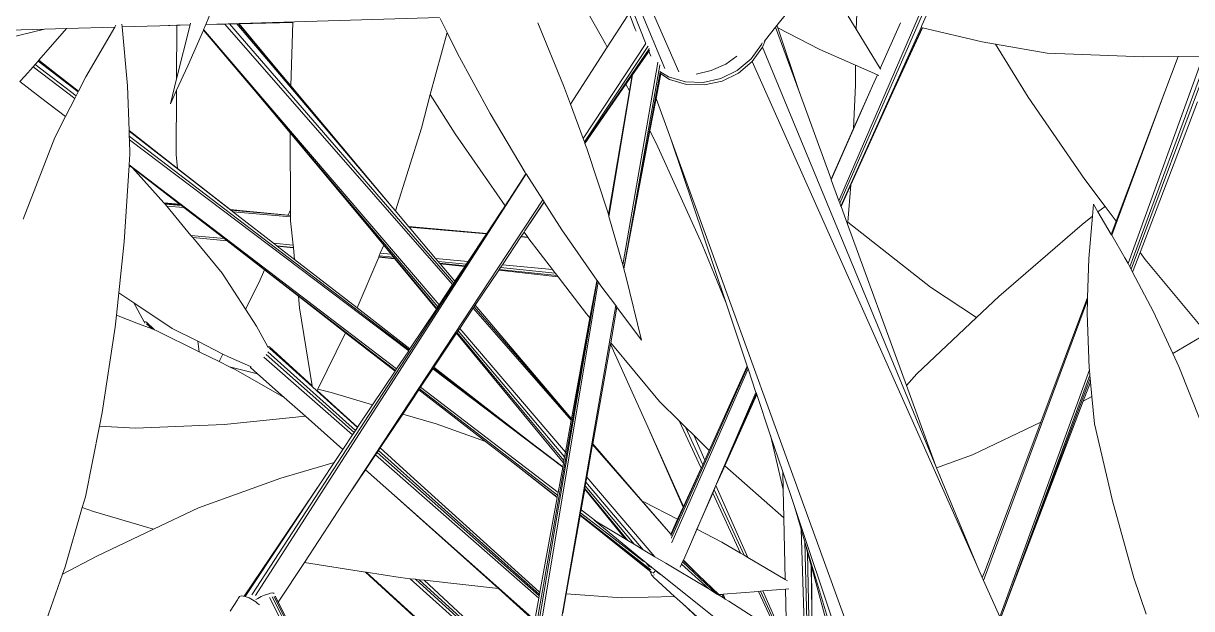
# Model space of a CAD drawing. Header units: millimetres. Extents: x 8 to 218431, y 13 to 56484.
# Drawn here: x 41351.5 to 41507.2, y 12248.1 to 12326.1 of the extents above; entities that cross this region are included whole.
import ezdxf

# ---------------------------------------------------------------- set-up
doc = ezdxf.new("R2010")
doc.units = ezdxf.units.MM
doc.header["$MEASUREMENT"] = 0
doc.layers.add('Edges', color=7, linetype='Continuous', lineweight=18)

# ---------------------------------------------------------------- blocks, each defined once
blk = doc.blocks.new('BAMBOOPLAN')
at = {"layer": 'Edges'}
for p, q in [((-2.8128, 7.1247), (-2.039, 6.2888)), ((-2.5745, 6.8568), (-2.0663, 6.2858)), ((-2.1172, 6.32), (-2.5322, 6.8072)), ((-1.1046, 6.6429), (-1.1498, 6.6266)), ((-1.1113, 6.2227), (-1.1046, 6.6429)), ((-1.106, 6.2177), (-1.0973, 6.6455)), ((-1.1022, 6.2141), (-1.0913, 6.6477)), ((-1.6708, 6.1559), (-1.6362, 6.6107)), ((-1.6678, 6.1522), (-1.6308, 6.6109)), ((-1.6223, 6.6129), (-1.6303, 6.523)), ((-1.1498, 6.6266), (-1.2116, 6.6043)), ((-1.1498, 6.6266), (-1.1515, 6.5545)), ((-1.2116, 6.6043), (-1.3873, 6.5511)), ((-1.8913, 6.4332), (-1.8491, 6.5528)), ((-1.3873, 6.5511), (-1.4862, 6.5349)), ((-1.1515, 6.5545), (-1.1586, 6.2914)), ((-1.1515, 6.5545), (-1.1582, 6.2635)), ((-1.0865, 6.5566), (-1.0964, 6.2496)), ((-1.7651, 6.5384), (-1.7464, 6.4755)), ((-1.6303, 6.523), (-1.6306, 6.519)), ((-1.5116, 6.5308), (-1.628, 6.5193)), ((-1.4862, 6.5349), (-1.5116, 6.5308)), ((-1.4862, 6.5349), (-1.3944, 6.4603)), ((-1.6706, 6.5147), (-1.6785, 6.4198)), ((-1.6306, 6.519), (-1.6637, 6.1471)), ((-1.628, 6.5193), (-1.6411, 6.3849)), ((-1.6286, 6.5192), (-1.6411, 6.3849)), ((-1.6286, 6.5192), (-1.6306, 6.519)), ((-1.628, 6.5193), (-1.6286, 6.5192)), ((-1.7687, 6.4938), (-1.7464, 6.4755)), ((-1.7464, 6.4755), (-1.6785, 6.4198)), ((-2.144, 6.3383), (-2.2427, 6.4575)), ((-1.3944, 6.4603), (-1.2411, 6.3468)), ((-1.8928, 6.429), (-1.8913, 6.4332)), ((-1.8913, 6.4332), (-1.8882, 6.4292)), ((-1.9031, 6.3998), (-1.8928, 6.429)), ((-1.8928, 6.429), (-1.8104, 6.3277)), ((-1.8882, 6.4292), (-1.7989, 6.4166)), ((-1.8882, 6.4292), (-1.8104, 6.3277)), ((-1.7989, 6.4166), (-1.7249, 6.4105)), ((-1.7249, 6.4105), (-1.7127, 6.3744)), ((-1.7249, 6.4105), (-1.6795, 6.4067)), ((-1.6785, 6.4198), (-1.6773, 6.4189)), ((-1.9169, 6.3568), (-1.9072, 6.3893)), ((-1.9072, 6.3893), (-1.907, 6.3924)), ((-1.9044, 6.3961), (-1.904, 6.3971)), ((-1.904, 6.3971), (-1.9031, 6.3998)), ((-1.9036, 6.3853), (-1.9031, 6.3998)), ((-1.6795, 6.4067), (-1.6814, 6.3835)), ((-1.6795, 6.4067), (-1.6767, 6.4065)), ((-1.9133, 6.3529), (-1.9036, 6.3853)), ((-1.3315, 5.7383), (-1.9036, 6.3853)), ((-1.7127, 6.3744), (-1.6891, 6.295)), ((-1.6814, 6.3835), (-1.6975, 6.1887)), ((-1.6814, 6.3835), (-1.6891, 6.295)), ((-1.6411, 6.3849), (-1.6592, 6.1921)), ((-2.1666, 6.3576), (-2.1834, 6.2883)), ((-1.9591, 6.3319), (-1.9443, 6.3528)), ((-1.9346, 6.3272), (-1.9169, 6.3568)), ((-1.931, 6.3233), (-1.9133, 6.3529)), ((-1.1961, 5.5853), (-1.9133, 6.3529)), ((-1.2411, 6.3468), (-1.1882, 6.3112)), ((-2.2342, 6.3333), (-2.1886, 6.2932)), ((-2.1412, 6.335), (-2.144, 6.3383)), ((-2.1166, 6.3193), (-2.1172, 6.32)), ((-1.9817, 6.3108), (-1.9591, 6.3319)), ((-1.959, 6.3026), (-1.9346, 6.3272)), ((-1.9554, 6.2987), (-1.931, 6.3233)), ((-1.8104, 6.3277), (-1.6982, 6.1897)), ((-2.1698, 6.1089), (-2.1162, 6.319)), ((-2.1658, 6.104), (-2.1106, 6.3151)), ((-2.1071, 6.3117), (-2.1642, 6.1021)), ((-2.1071, 6.3037), (-2.1209, 6.2542)), ((-2.1162, 6.319), (-2.1162, 6.3191)), ((-2.1106, 6.3151), (-2.1105, 6.3155)), ((-2.107, 6.3121), (-2.1071, 6.3117)), ((-2.1061, 6.307), (-2.1071, 6.3037)), ((-2.1055, 6.3091), (-2.1061, 6.307)), ((-2.0995, 6.2993), (-2.1061, 6.307)), ((-2.0993, 6.2991), (-2.0995, 6.2993)), ((-2.0066, 6.2954), (-1.9817, 6.3108)), ((-1.9885, 6.2847), (-1.959, 6.3026)), ((-1.9849, 6.2808), (-1.9554, 6.2987)), ((-1.2101, 6.3077), (-1.2046, 6.2856)), ((-1.2101, 6.3077), (-1.1974, 6.2969)), ((-1.1882, 6.3112), (-1.1974, 6.2969)), ((-1.1882, 6.3112), (-1.1586, 6.2914)), ((-2.2381, 6.1924), (-2.3233, 6.2891)), ((-2.1834, 6.2883), (-2.2139, 6.1628)), ((-2.1886, 6.2932), (-2.1834, 6.2883)), ((-2.0828, 6.2925), (-2.0829, 6.2926)), ((-2.0201, 5.9061), (-2.0828, 6.2925)), ((-2.0774, 6.289), (-2.0774, 6.2895)), ((-2.0159, 5.9001), (-2.0774, 6.289)), ((-2.0733, 6.2773), (-2.0546, 6.2731)), ((-2.0724, 6.2768), (-2.0724, 6.2766)), ((-2.0724, 6.2766), (-2.0275, 5.9785)), ((-2.0707, 6.2753), (-2.0705, 6.2735)), ((-2.0211, 6.2746), (-1.9885, 6.2847)), ((-2.0176, 6.2707), (-1.9849, 6.2808)), ((-1.6891, 6.295), (-1.6982, 6.1897)), ((-1.2046, 6.2856), (-1.2183, 6.2642)), ((-1.2046, 6.2856), (-1.1852, 6.2073)), ((-1.1974, 6.2969), (-1.1594, 6.2645)), ((-1.1586, 6.2914), (-1.1594, 6.2645)), ((-2.1212, 6.2532), (-2.1267, 6.2336)), ((-2.1209, 6.2542), (-2.1212, 6.2532)), ((-2.1212, 6.2532), (-2.1163, 6.2236)), ((-2.1209, 6.2542), (-2.0752, 5.9849)), ((-2.0705, 6.2735), (-2.051, 6.2692)), ((-2.0705, 6.2735), (-2.0636, 6.2266)), ((-2.0546, 6.2731), (-2.0211, 6.2746)), ((-2.051, 6.2692), (-2.0176, 6.2707)), ((-1.2183, 6.2642), (-1.3235, 6.0825)), ((-1.1594, 6.2645), (-1.1582, 6.2635)), ((-1.1582, 6.2635), (-1.1203, 6.2311)), ((-2.9203, 6.0801), (-2.5037, 6.2377)), ((-2.481, 6.2154), (-2.502, 6.236)), ((-2.1267, 6.2336), (-2.1636, 6.1014)), ((-2.1267, 6.2336), (-2.1163, 6.2236)), ((-1.1203, 6.2311), (-1.1113, 6.2227)), ((-1.0964, 6.2496), (-1.0977, 6.2099)), ((-1.0964, 6.2496), (-1.0831, 6.2406)), ((-1.0831, 6.2406), (-0.9257, 6.1455)), ((-2.481, 6.2154), (-2.4724, 6.0931)), ((-2.4487, 6.1838), (-2.481, 6.2154)), ((-2.1163, 6.2236), (-2.0773, 5.9879)), ((-2.0636, 6.2266), (-2.0122, 6.1631)), ((-2.0636, 6.2266), (-2.0545, 6.1642)), ((-1.1113, 6.2227), (-1.106, 6.2177)), ((-1.106, 6.2177), (-1.1022, 6.2141)), ((-1.1022, 6.2141), (-1.0977, 6.2099)), ((-1.0977, 6.2099), (-1.0355, 6.1513)), ((-2.2139, 6.1628), (-2.2381, 6.1924)), ((-1.6982, 6.1897), (-1.6975, 6.1887)), ((-1.6975, 6.1887), (-1.6708, 6.1559)), ((-1.6592, 6.1921), (-1.6634, 6.1468)), ((-1.6592, 6.1921), (-1.6417, 6.123)), ((-1.1852, 6.2073), (-1.1629, 6.1365)), ((-2.3526, 6.0961), (-2.4487, 6.1838)), ((-2.0545, 6.1642), (-2.0358, 6.1461)), ((-2.0545, 6.1642), (-2.0275, 5.9785)), ((-2.1698, 6.1089), (-2.2139, 6.1628)), ((-2.0358, 6.1461), (-1.8899, 5.9924)), ((-2.0122, 6.1631), (-1.8104, 5.9013)), ((-2.0122, 6.1631), (-1.3041, 5.2883)), ((-1.6708, 6.1559), (-1.6678, 6.1522)), ((-1.6678, 6.1522), (-1.6637, 6.1471)), ((-1.6637, 6.1471), (-1.6634, 6.1468)), ((-1.6634, 6.1468), (-1.6407, 6.1188)), ((-1.0355, 6.1513), (-0.9747, 6.088)), ((-0.9257, 6.1455), (-0.9747, 6.088)), ((-2.8608, 6.1019), (-2.7646, 6.1379)), ((-2.7646, 6.1379), (-2.7291, 6.0219)), ((-1.6417, 6.123), (-1.4519, 6.057)), ((-1.6417, 6.123), (-1.6407, 6.1188)), ((-1.1613, 6.1315), (-1.1744, 5.5621)), ((-1.1629, 6.1365), (-1.1698, 5.8827)), ((-1.1629, 6.1365), (-1.1613, 6.1315)), ((-1.1613, 6.1315), (-1.1538, 6.1079)), ((-2.9203, 6.0801), (-2.9184, 6.11)), ((-2.8779, 6.0955), (-2.8649, 6.1004)), ((-2.8649, 6.1004), (-2.8616, 6.1016)), ((-2.8649, 6.1004), (-2.4693, 5.8657)), ((-2.8616, 6.1016), (-2.8608, 6.1019)), ((-2.8616, 6.1016), (-2.7614, 6.0413)), ((-2.8608, 6.1019), (-2.7614, 6.0413)), ((-2.1658, 6.104), (-2.1698, 6.1089)), ((-2.1642, 6.1021), (-2.1658, 6.104)), ((-2.1636, 6.1014), (-2.1642, 6.1021)), ((-2.1569, 6.0931), (-2.1636, 6.1014)), ((-1.6407, 6.1188), (-1.4343, 5.8649)), ((-1.1538, 6.1079), (-1.116, 6.0098)), ((-2.9207, 6.0739), (-2.9203, 6.0797)), ((-2.9203, 6.0797), (-2.8863, 6.0924)), ((-2.9203, 6.0797), (-2.9203, 6.0801)), ((-2.8863, 6.0924), (-2.8779, 6.0955)), ((-2.3141, 5.7648), (-2.8863, 6.0924)), ((-2.3132, 5.7683), (-2.8779, 6.0955)), ((-2.4724, 6.0931), (-2.4032, 6.0377)), ((-2.4724, 6.0931), (-2.4677, 6.0274)), ((-2.2534, 6.012), (-2.3526, 6.0961)), ((-2.0799, 5.9915), (-2.1569, 6.0931)), ((-1.3235, 6.0825), (-1.3504, 6.0312)), ((-0.9747, 6.088), (-0.956, 6.0685)), ((-3.0025, 6.049), (-2.9482, 6.0695)), ((-3.0025, 6.049), (-2.9719, 6.0604)), ((-2.9719, 6.0604), (-2.9482, 6.0693)), ((-2.9719, 6.0604), (-2.9389, 5.9636)), ((-2.9482, 6.0695), (-2.9485, 6.073)), ((-2.9482, 6.0693), (-2.9482, 6.0695)), ((-2.9482, 6.0693), (-2.9389, 5.9636)), ((-2.9271, 5.994), (-2.9211, 6.0684)), ((-2.9211, 6.0684), (-2.921, 6.0696)), ((-2.9211, 6.0684), (-2.7894, 5.9902)), ((-2.921, 6.0696), (-2.9207, 6.0739)), ((-2.921, 6.0696), (-2.3257, 5.7203)), ((-1.4519, 6.057), (-1.3504, 6.0312)), ((-0.956, 6.0685), (-0.8819, 5.9828)), ((-3.0693, 6.0237), (-3.0025, 6.049)), ((-2.7614, 6.0413), (-2.7291, 6.0219)), ((-2.4032, 6.0377), (-2.2687, 5.9395)), ((-1.3504, 6.0312), (-1.4229, 5.8928)), ((-3.1684, 5.9863), (-3.0826, 6.0187)), ((-3.1037, 5.9113), (-3.0826, 6.0187)), ((-3.0826, 6.0187), (-3.0818, 6.0224)), ((-3.0693, 6.0237), (-3.0714, 6.0286)), ((-3.0229, 5.9205), (-3.0693, 6.0237)), ((-2.7291, 6.0219), (-2.4693, 5.8657)), ((-2.2509, 6.01), (-2.4758, 5.0826)), ((-2.4677, 6.0274), (-2.4629, 5.8619)), ((-2.251, 6.0101), (-2.2687, 5.9395)), ((-2.251, 6.0101), (-2.2534, 6.012)), ((-2.2509, 6.01), (-2.251, 6.0101)), ((-2.2043, 5.9733), (-2.2509, 6.01)), ((-1.116, 6.0098), (-1.1148, 6.0072)), ((-3.2078, 5.9713), (-3.1684, 5.9863)), ((-3.1984, 5.912), (-3.1684, 5.9863)), ((-2.932, 5.9432), (-2.9271, 5.994)), ((-2.7894, 5.9902), (-2.327, 5.7154)), ((-2.7894, 5.9902), (-2.7011, 5.937)), ((-2.0773, 5.9879), (-2.0799, 5.9915)), ((-2.0752, 5.9849), (-2.0773, 5.9879)), ((-1.8899, 5.9924), (-1.8104, 5.9013)), ((-1.1228, 5.5068), (-1.1148, 6.0072)), ((-1.1204, 5.5043), (-1.1104, 5.9977)), ((-1.1182, 5.5779), (-1.1078, 5.9919)), ((-1.1148, 6.0072), (-1.1104, 5.9977)), ((-1.1104, 5.9977), (-1.1078, 5.9919)), ((-1.1078, 5.9919), (-1.105, 5.9858)), ((-3.2704, 5.9476), (-3.2078, 5.9713)), ((-3.2645, 5.935), (-3.2078, 5.9713)), ((-2.3715, 5.3178), (-2.2043, 5.9733)), ((-2.2175, 5.9064), (-2.2007, 5.9705)), ((-2.2002, 5.97), (-2.2175, 5.9064)), ((-2.2007, 5.9705), (-2.2043, 5.9733)), ((-2.2002, 5.97), (-2.2007, 5.9705)), ((-2.1513, 5.9315), (-2.2002, 5.97)), ((-2.0201, 5.9061), (-2.0752, 5.9849)), ((-2.0275, 5.9785), (-2.0156, 5.8996)), ((-1.105, 5.9858), (-1.1063, 5.9466)), ((-1.105, 5.9858), (-1.0934, 5.9604)), ((-2.9347, 5.9152), (-2.9389, 5.9636)), ((-2.9347, 5.9152), (-2.932, 5.9432)), ((-2.932, 5.9432), (-2.8927, 5.8277)), ((-1.1063, 5.9466), (-1.1182, 5.5779)), ((-1.0934, 5.9604), (-1.1063, 5.9466)), ((-1.0934, 5.9604), (-1.0718, 5.9132)), ((-2.9925, 5.8411), (-3.0229, 5.9205)), ((-2.7011, 5.937), (-2.6524, 5.7985)), ((-2.7011, 5.937), (-2.5078, 5.8206)), ((-2.2728, 5.9232), (-2.4831, 5.0812)), ((-2.2845, 5.8782), (-2.2728, 5.9232)), ((-2.2687, 5.9395), (-2.2728, 5.9232)), ((-2.0572, 5.8628), (-2.1513, 5.9315)), ((-3.2048, 5.896), (-3.2026, 5.9016)), ((-3.2026, 5.9016), (-3.1992, 5.9099)), ((-3.1093, 5.8708), (-3.2026, 5.9016)), ((-3.1992, 5.9099), (-3.1984, 5.9118)), ((-3.1992, 5.9099), (-3.1082, 5.8791)), ((-3.1984, 5.912), (-3.1558, 5.8972)), ((-3.1984, 5.9118), (-3.1984, 5.912)), ((-3.1984, 5.9118), (-3.1558, 5.8972)), ((-3.1558, 5.8972), (-3.1079, 5.8808)), ((-3.1079, 5.8808), (-3.1037, 5.9113)), ((-2.2208, 5.8939), (-2.2182, 5.9036)), ((-2.2083, 5.897), (-2.2208, 5.8939)), ((-2.2182, 5.9036), (-2.2175, 5.9064)), ((-2.2182, 5.9036), (-2.2083, 5.897)), ((-2.2083, 5.897), (-2.2078, 5.8966)), ((-2.0159, 5.9001), (-2.0201, 5.9061)), ((-2.0156, 5.8996), (-2.0159, 5.9001)), ((-2.0074, 5.8879), (-2.0156, 5.8996)), ((-1.8104, 5.9013), (-1.7331, 5.8011)), ((-1.0718, 5.9132), (-0.9916, 5.7858)), ((-3.2137, 5.8741), (-3.2048, 5.896)), ((-3.1101, 5.8652), (-3.2048, 5.896)), ((-3.1093, 5.8708), (-3.1082, 5.8791)), ((-3.1082, 5.8791), (-3.1079, 5.8808)), ((-2.2845, 5.8782), (-2.43, 5.8423)), ((-2.2847, 5.8773), (-2.4283, 5.8413)), ((-2.3007, 5.8162), (-2.2847, 5.8773)), ((-2.2847, 5.8773), (-2.2845, 5.8782)), ((-2.237, 5.8316), (-2.2209, 5.8933)), ((-2.2078, 5.8966), (-2.2209, 5.8933)), ((-2.2209, 5.8933), (-2.2208, 5.8939)), ((-2.2078, 5.8966), (-2.1439, 5.8543)), ((-1.9395, 5.7825), (-2.0074, 5.8879)), ((-1.4229, 5.8928), (-1.4343, 5.8649)), ((-1.1698, 5.8827), (-1.2724, 5.7814)), ((-1.1698, 5.8827), (-1.1781, 5.5777)), ((-3.2196, 5.8616), (-3.2137, 5.8741)), ((-3.2196, 5.8616), (-3.1725, 5.846)), ((-3.1154, 5.8271), (-3.1101, 5.8652)), ((-3.1101, 5.8652), (-3.1093, 5.8708)), ((-2.4693, 5.8657), (-2.4629, 5.8619)), ((-2.4629, 5.8619), (-2.43, 5.8423)), ((-2.237, 5.8316), (-2.1439, 5.8543)), ((-2.1439, 5.8543), (-2.1366, 5.8495)), ((-2.0572, 5.8628), (-2.0569, 5.8609)), ((-2.0566, 5.8623), (-2.0572, 5.8628)), ((-2.0569, 5.8609), (-1.8769, 4.7375)), ((-2.0461, 5.7901), (-2.0569, 5.8609)), ((-2.0566, 5.8623), (-1.871, 4.7392)), ((-2.0541, 5.8605), (-2.0566, 5.8623)), ((-2.0541, 5.8605), (-1.8642, 4.7407)), ((-2.0466, 5.855), (-2.0541, 5.8605)), ((-2.0075, 5.8286), (-2.0466, 5.855)), ((-1.4343, 5.8649), (-1.3315, 5.7383)), ((-3.1725, 5.846), (-3.1154, 5.8269)), ((-3.1725, 5.846), (-3.1154, 5.8271)), ((-2.9925, 5.8411), (-2.8815, 5.803)), ((-2.992, 5.8398), (-2.9925, 5.8411)), ((-2.992, 5.8398), (-2.7391, 5.7541)), ((-2.9886, 5.8309), (-2.992, 5.8398)), ((-2.3517, 5.6206), (-2.9886, 5.8309)), ((-2.9863, 5.8249), (-2.9886, 5.8309)), ((-2.43, 5.8423), (-2.4283, 5.8413)), ((-2.4283, 5.8413), (-2.3611, 5.8015)), ((-2.1291, 5.8445), (-2.2402, 5.8194)), ((-2.1317, 5.8462), (-2.2398, 5.8212)), ((-2.2388, 5.8251), (-2.1366, 5.8495)), ((-2.2388, 5.8251), (-2.237, 5.8316)), ((-2.1366, 5.8495), (-2.1317, 5.8462)), ((-2.1317, 5.8462), (-2.1291, 5.8445)), ((-2.1291, 5.8445), (-2.0552, 5.7955)), ((-3.1215, 5.7824), (-3.1154, 5.8269)), ((-3.1154, 5.8269), (-3.1154, 5.8271)), ((-2.3522, 5.6186), (-2.9863, 5.8249)), ((-2.9764, 5.799), (-2.9863, 5.8249)), ((-2.8927, 5.8277), (-2.8815, 5.803)), ((-2.5078, 5.8206), (-2.3278, 5.7122)), ((-2.5078, 5.8206), (-2.4628, 5.7931)), ((-2.3611, 5.8015), (-2.3007, 5.8162)), ((-2.3543, 5.7975), (-2.3023, 5.8099)), ((-2.3032, 5.8065), (-2.3023, 5.8099)), ((-2.3023, 5.8099), (-2.3007, 5.8162)), ((-2.2605, 5.7418), (-2.2402, 5.8194)), ((-2.2402, 5.8194), (-2.2398, 5.8212)), ((-2.2398, 5.8212), (-2.2388, 5.8251)), ((-2.0042, 5.8263), (-2.0075, 5.8286)), ((-1.892, 5.1167), (-2.0075, 5.8286)), ((-1.9395, 5.7825), (-2.0042, 5.8263)), ((-1.9934, 5.7582), (-2.0042, 5.8263)), ((-2.971, 5.7793), (-2.9764, 5.799)), ((-2.8815, 5.803), (-2.7615, 5.7618)), ((-2.6488, 5.7884), (-2.7596, 5.7612)), ((-2.648, 5.7862), (-2.7546, 5.7595)), ((-2.6532, 5.7877), (-2.7311, 5.7689)), ((-2.6524, 5.7985), (-2.6532, 5.7877)), ((-2.6489, 5.7887), (-2.6532, 5.7877)), ((-2.6524, 5.7985), (-2.6489, 5.7887)), ((-2.6489, 5.7887), (-2.6488, 5.7884)), ((-2.6488, 5.7884), (-2.648, 5.7862)), ((-2.648, 5.7862), (-2.6455, 5.7791)), ((-2.4628, 5.7931), (-2.4639, 5.7764)), ((-2.4628, 5.7931), (-2.4436, 5.7814)), ((-2.3611, 5.8015), (-2.3543, 5.7975)), ((-2.3543, 5.7975), (-2.351, 5.7955)), ((-2.3032, 5.8065), (-2.351, 5.7955)), ((-2.351, 5.7955), (-2.3496, 5.7946)), ((-2.3036, 5.8051), (-2.3496, 5.7946)), ((-2.3496, 5.7946), (-2.3121, 5.7724)), ((-2.3121, 5.7724), (-2.3036, 5.8051)), ((-2.3036, 5.8051), (-2.3032, 5.8065)), ((-2.0552, 5.7955), (-2.0461, 5.7901)), ((-2.0166, 5.5971), (-2.0461, 5.7901)), ((-1.732, 5.7996), (-1.7628, 5.4446)), ((-1.7298, 5.7968), (-1.7595, 5.4367)), ((-1.7331, 5.8011), (-1.7491, 5.6255)), ((-1.7331, 5.8011), (-1.732, 5.7996)), ((-1.732, 5.7996), (-1.7298, 5.7968)), ((-1.7298, 5.7968), (-1.701, 5.7594)), ((-0.9916, 5.7858), (-0.9052, 5.6601)), ((-3.1283, 5.6155), (-3.1215, 5.7824)), ((-2.971, 5.7793), (-2.3628, 5.5781)), ((-2.9708, 5.7784), (-2.971, 5.7793)), ((-2.9708, 5.7784), (-2.9633, 5.7759)), ((-2.9321, 5.638), (-2.9708, 5.7784)), ((-2.9633, 5.7759), (-2.8851, 5.7329)), ((-2.9633, 5.7759), (-2.8558, 5.7398)), ((-2.7615, 5.7618), (-2.7311, 5.7689)), ((-2.7311, 5.7689), (-2.7611, 5.7617)), ((-2.6455, 5.7791), (-2.626, 5.737)), ((-2.4644, 5.7686), (-2.4715, 5.6635)), ((-2.4349, 5.7761), (-2.4644, 5.7692)), ((-2.434, 5.7755), (-2.4644, 5.7686)), ((-2.4643, 5.7712), (-2.4644, 5.7692)), ((-2.4644, 5.7692), (-2.4644, 5.7686)), ((-2.4643, 5.7712), (-2.4374, 5.7776)), ((-2.4639, 5.7764), (-2.4643, 5.7712)), ((-2.4639, 5.7764), (-2.4436, 5.7814)), ((-2.4436, 5.7814), (-2.4374, 5.7776)), ((-2.4374, 5.7776), (-2.4349, 5.7761)), ((-2.4349, 5.7761), (-2.434, 5.7755)), ((-2.434, 5.7755), (-2.3281, 5.7109)), ((-2.3257, 5.7203), (-2.3141, 5.7648)), ((-2.3141, 5.7648), (-2.3132, 5.7683)), ((-2.3132, 5.7683), (-2.3121, 5.7724)), ((-1.2724, 5.7814), (-1.3289, 5.7355)), ((-2.7615, 5.7618), (-2.7611, 5.7617)), ((-2.7611, 5.7617), (-2.7596, 5.7612)), ((-2.7596, 5.7612), (-2.7546, 5.7595)), ((-2.7546, 5.7595), (-2.7391, 5.7541)), ((-2.7391, 5.7541), (-2.6624, 5.7282)), ((-2.2615, 5.7383), (-2.2605, 5.7418)), ((-2.2605, 5.7418), (-2.0166, 5.5971)), ((-1.9934, 5.7582), (-1.8692, 5.6831)), ((-1.9931, 5.7559), (-1.9934, 5.7582)), ((-1.9931, 5.7559), (-1.8744, 5.6299)), ((-1.9629, 5.5653), (-1.9931, 5.7559)), ((-1.7252, 5.4406), (-1.701, 5.7594)), ((-1.7126, 5.5967), (-1.6996, 5.7576)), ((-1.6985, 5.7561), (-1.7116, 5.6078)), ((-1.701, 5.7594), (-1.6996, 5.7576)), ((-1.6996, 5.7576), (-1.6985, 5.7561)), ((-1.6985, 5.7561), (-1.6501, 5.6934)), ((-2.8851, 5.7329), (-2.8558, 5.7398)), ((-2.8851, 5.7329), (-2.8836, 5.7321)), ((-2.8541, 5.7393), (-2.8836, 5.7321)), ((-2.8836, 5.7321), (-2.8819, 5.7311)), ((-2.8819, 5.7311), (-2.8817, 5.7311)), ((-2.8517, 5.7385), (-2.8817, 5.7311)), ((-2.8817, 5.7311), (-2.8777, 5.7286)), ((-2.846, 5.7365), (-2.8777, 5.7286)), ((-2.8777, 5.7286), (-2.8158, 5.6908)), ((-2.8558, 5.7398), (-2.8541, 5.7393)), ((-2.8541, 5.7393), (-2.8517, 5.7385)), ((-2.8517, 5.7385), (-2.846, 5.7365)), ((-2.846, 5.7365), (-2.7552, 5.7061)), ((-2.6624, 5.7282), (-2.626, 5.737)), ((-2.6624, 5.7282), (-2.6549, 5.7256)), ((-2.6549, 5.7256), (-2.6241, 5.733)), ((-2.6549, 5.7256), (-2.6541, 5.7253)), ((-2.6238, 5.7324), (-2.6541, 5.7253)), ((-2.6541, 5.7253), (-2.6143, 5.7119)), ((-2.626, 5.737), (-2.6241, 5.733)), ((-2.6241, 5.733), (-2.6238, 5.7324)), ((-2.6238, 5.7324), (-2.6143, 5.7119)), ((-2.327, 5.7154), (-2.3257, 5.7203)), ((-2.2741, 5.69), (-2.2623, 5.7352)), ((-2.2623, 5.7352), (-2.2615, 5.7383)), ((-2.0162, 5.5943), (-2.2623, 5.7352)), ((-2.0165, 5.5964), (-2.2615, 5.7383)), ((-1.3289, 5.7355), (-1.3315, 5.7383)), ((-1.1961, 5.5853), (-1.3289, 5.7355)), ((-2.8158, 5.6908), (-2.7543, 5.7058)), ((-2.8115, 5.6882), (-2.7475, 5.7035)), ((-2.7552, 5.7061), (-2.7543, 5.7058)), ((-2.7543, 5.7058), (-2.7475, 5.7035)), ((-2.7475, 5.7035), (-2.662, 5.6744)), ((-2.7475, 5.7035), (-2.3636, 5.5748)), ((-2.6143, 5.7119), (-2.4715, 5.6635)), ((-2.3511, 5.6227), (-2.3281, 5.7109)), ((-2.3281, 5.7109), (-2.3278, 5.7122)), ((-2.3278, 5.7122), (-2.327, 5.7154)), ((-2.8158, 5.6908), (-2.8115, 5.6882)), ((-2.8115, 5.6882), (-2.7363, 5.6424)), ((-2.662, 5.6744), (-2.664, 5.649)), ((-2.662, 5.6744), (-2.5847, 5.6481)), ((-2.2965, 5.6043), (-2.2768, 5.6796)), ((-2.2768, 5.6796), (-2.2764, 5.6812)), ((-2.2768, 5.6796), (-2.0129, 5.5186)), ((-2.2764, 5.6812), (-2.2755, 5.6848)), ((-2.2764, 5.6812), (-2.0045, 5.5175)), ((-2.2755, 5.6848), (-2.2741, 5.69)), ((-2.2755, 5.6848), (-2.0055, 5.5244)), ((-2.2741, 5.69), (-2.0069, 5.5332)), ((-1.8692, 5.6831), (-1.8218, 5.6604)), ((-1.6501, 5.6934), (-1.6484, 5.691)), ((-1.6501, 5.6934), (-1.6035, 5.6329)), ((-1.6484, 5.691), (-1.5918, 5.6016)), ((-2.4715, 5.6635), (-2.3511, 5.6227)), ((-1.7526, 5.5886), (-1.8218, 5.6604)), ((-1.8218, 5.6604), (-1.8059, 5.6527)), ((-1.7519, 5.5959), (-1.8059, 5.6527)), ((-1.8059, 5.6527), (-1.7865, 5.6434)), ((-0.9052, 5.6601), (-0.8606, 5.6023)), ((-2.9101, 5.5425), (-2.9321, 5.638)), ((-2.7363, 5.6424), (-2.6718, 5.5918)), ((-2.664, 5.649), (-2.6718, 5.5918)), ((-2.5847, 5.6481), (-2.5752, 5.6278)), ((-2.5847, 5.6481), (-2.4771, 5.6115)), ((-1.8744, 5.6299), (-1.7606, 5.5077)), ((-1.8744, 5.6299), (-1.7605, 5.509)), ((-1.7865, 5.6434), (-1.751, 5.6053)), ((-1.7865, 5.6434), (-1.7491, 5.6255)), ((-1.6035, 5.6329), (-1.5918, 5.6016)), ((-1.6035, 5.6329), (-1.5611, 5.5779)), ((-2.5752, 5.6278), (-2.5042, 5.4954)), ((-2.4771, 5.6115), (-2.4919, 5.4931)), ((-2.4771, 5.6115), (-2.3641, 5.5731)), ((-2.3628, 5.5781), (-2.3522, 5.6186)), ((-2.3522, 5.6186), (-2.3517, 5.6206)), ((-2.3517, 5.6206), (-2.3511, 5.6227)), ((-1.7491, 5.6255), (-1.751, 5.6053)), ((-1.7116, 5.6078), (-1.7126, 5.5967)), ((-1.7116, 5.6078), (-1.573, 5.5508)), ((-2.6718, 5.5918), (-2.6417, 5.5682)), ((-2.3081, 5.56), (-2.2974, 5.6007)), ((-2.2974, 5.6007), (-2.297, 5.6026)), ((-2.0025, 5.5048), (-2.2974, 5.6007)), ((-2.297, 5.6026), (-2.2965, 5.6043)), ((-2.0782, 5.5303), (-2.297, 5.6026)), ((-2.2965, 5.6043), (-2.0782, 5.5303)), ((-2.0165, 5.5964), (-2.0166, 5.5971)), ((-2.0162, 5.5943), (-2.0165, 5.5964)), ((-2.0069, 5.5332), (-2.0162, 5.5943)), ((-1.7519, 5.5959), (-1.7652, 5.4495)), ((-1.7605, 5.509), (-1.7526, 5.5886)), ((-1.7526, 5.5886), (-1.7519, 5.5959)), ((-1.7514, 5.6006), (-1.7519, 5.5959)), ((-1.751, 5.6053), (-1.7514, 5.6006)), ((-1.7151, 5.5667), (-1.7126, 5.5967)), ((-1.5918, 5.6016), (-1.573, 5.5508)), ((-2.6417, 5.5682), (-2.6081, 5.5383)), ((-2.3835, 5.4985), (-2.3641, 5.5731)), ((-2.3641, 5.5731), (-2.3636, 5.5748)), ((-2.3636, 5.5748), (-2.3628, 5.5781)), ((-1.8373, 5.4925), (-1.9629, 5.5653)), ((-1.9627, 5.5637), (-1.9629, 5.5653)), ((-1.7662, 5.4512), (-1.9627, 5.5637)), ((-1.9529, 5.5016), (-1.9627, 5.5637)), ((-1.7158, 5.558), (-1.7151, 5.5667)), ((-1.7151, 5.5667), (-1.6128, 5.457)), ((-1.5345, 5.5409), (-1.5611, 5.5779)), ((-1.5611, 5.5779), (-1.3459, 5.2988)), ((-1.1784, 5.5664), (-1.1961, 5.5853)), ((-1.1784, 5.5664), (-1.1781, 5.5777)), ((-1.1781, 5.5777), (-1.1784, 5.5663)), ((-1.1784, 5.5663), (-1.1784, 5.5664)), ((-1.1744, 5.5621), (-1.1784, 5.5663)), ((-1.1201, 5.5039), (-1.1182, 5.5779)), ((-2.9101, 5.5425), (-2.8767, 5.5338)), ((-2.9005, 5.5007), (-2.9101, 5.5425)), ((-2.3235, 5.5009), (-2.3095, 5.5546)), ((-2.3095, 5.5546), (-2.309, 5.5565)), ((-2.3095, 5.5546), (-2.1578, 5.503)), ((-2.309, 5.5565), (-2.3081, 5.56)), ((-2.309, 5.5565), (-1.9943, 5.451)), ((-2.3081, 5.56), (-1.9951, 5.4564)), ((-1.7224, 5.4762), (-1.7163, 5.551)), ((-1.7163, 5.551), (-1.7158, 5.558)), ((-1.6288, 5.4603), (-1.7163, 5.551)), ((-1.6213, 5.4587), (-1.7158, 5.558)), ((-1.573, 5.5508), (-1.5321, 5.4406)), ((-1.4527, 5.3253), (-1.5345, 5.5409)), ((-1.5328, 5.5386), (-1.5345, 5.5409)), ((-1.1228, 5.5068), (-1.1744, 5.5621)), ((-2.8767, 5.5338), (-2.8462, 5.5061)), ((-2.8767, 5.5338), (-2.7916, 5.5117)), ((-2.6064, 5.5392), (-2.6081, 5.5383)), ((-2.6081, 5.5383), (-2.6067, 5.5371)), ((-2.3995, 5.4375), (-2.6067, 5.523)), ((-2.6049, 5.5389), (-2.6064, 5.5392)), ((-2.3982, 5.4422), (-2.6051, 5.5288)), ((-2.6049, 5.5389), (-2.5042, 5.4954)), ((-2.6042, 5.537), (-2.5034, 5.494)), ((-2.0026, 5.5054), (-2.0782, 5.5303)), ((-2.0055, 5.5244), (-2.0069, 5.5332)), ((-2.0045, 5.5175), (-2.0055, 5.5244)), ((-1.3638, 5.3032), (-1.5328, 5.5386)), ((-1.5203, 5.5202), (-1.5328, 5.5386)), ((-1.4468, 5.3238), (-1.5203, 5.5202)), ((-1.5087, 5.5031), (-1.5203, 5.5202)), ((-2.8953, 5.4784), (-2.9005, 5.5007)), ((-2.9005, 5.5007), (-2.8553, 5.4993)), ((-2.8553, 5.4993), (-2.8277, 5.4984)), ((-2.8438, 5.5072), (-2.8462, 5.5061)), ((-2.8462, 5.5061), (-2.8443, 5.5044)), ((-2.8419, 5.5068), (-2.8438, 5.5072)), ((-2.8419, 5.5068), (-2.8226, 5.4983)), ((-2.8409, 5.5043), (-2.8277, 5.4984)), ((-2.8277, 5.4984), (-2.8226, 5.4983)), ((-2.8226, 5.4983), (-2.8193, 5.4982)), ((-2.8193, 5.4982), (-2.7286, 5.4865)), ((-2.7916, 5.5117), (-2.738, 5.5044)), ((-2.738, 5.5044), (-2.7286, 5.4865)), ((-2.738, 5.5044), (-2.6846, 5.497)), ((-2.6846, 5.497), (-2.6868, 5.4811)), ((-2.6846, 5.497), (-2.6725, 5.4954)), ((-2.4009, 5.4319), (-2.6089, 5.5167)), ((-2.4662, 5.4953), (-2.3835, 5.4985)), ((-2.3965, 5.4489), (-2.3835, 5.4985)), ((-2.3432, 5.4259), (-2.3235, 5.5009)), ((-2.3235, 5.5009), (-2.2574, 5.5036)), ((-2.2574, 5.5036), (-2.1578, 5.503)), ((-2.1578, 5.503), (-2.0947, 5.4816)), ((-2.0038, 5.5129), (-2.0129, 5.5186)), ((-2.0129, 5.5186), (-2.0038, 5.513)), ((-2.0038, 5.513), (-2.0045, 5.5175)), ((-2.0038, 5.5129), (-2.0038, 5.513)), ((-2.0026, 5.5054), (-2.0038, 5.5129)), ((-2.0025, 5.5048), (-2.0026, 5.5054)), ((-1.9951, 5.4564), (-2.0025, 5.5048)), ((-1.9529, 5.5016), (-1.7808, 5.4006)), ((-1.9514, 5.4922), (-1.9529, 5.5016)), ((-1.7632, 5.4821), (-1.7606, 5.5077)), ((-1.7606, 5.5077), (-1.7605, 5.509)), ((-1.4421, 5.3227), (-1.5087, 5.5031)), ((-1.4941, 5.4817), (-1.5087, 5.5031)), ((-2.8658, 5.3171), (-2.8953, 5.4784)), ((-2.7286, 5.4865), (-2.6868, 5.4811)), ((-2.6868, 5.4811), (-2.6651, 5.4783)), ((-2.6725, 5.4954), (-2.6274, 5.492)), ((-2.6651, 5.4783), (-2.61, 5.483)), ((-2.6651, 5.4783), (-2.6514, 5.4765)), ((-2.6514, 5.4765), (-2.5474, 5.457)), ((-2.6267, 5.4899), (-2.6274, 5.492)), ((-2.6274, 5.492), (-2.6258, 5.4919)), ((-2.6267, 5.4899), (-2.61, 5.483)), ((-2.61, 5.483), (-2.5474, 5.457)), ((-2.5042, 5.4954), (-2.5034, 5.494)), ((-2.5034, 5.494), (-2.4924, 5.4893)), ((-2.4923, 5.4903), (-2.4924, 5.4893)), ((-2.4924, 5.4893), (-2.3966, 5.4484)), ((-2.4919, 5.4931), (-2.4923, 5.4903)), ((-2.4923, 5.4903), (-2.3965, 5.4489)), ((-2.4919, 5.4931), (-2.4662, 5.4953)), ((-1.9936, 5.4463), (-2.0947, 5.4816)), ((-2.0947, 5.4816), (-1.9937, 5.4472)), ((-1.9514, 5.4922), (-1.8062, 5.406)), ((-1.9502, 5.4848), (-1.9514, 5.4922)), ((-1.9502, 5.4848), (-1.8263, 5.4102)), ((-1.9494, 5.4799), (-1.9502, 5.4848)), ((-1.9494, 5.4799), (-1.84, 5.4131)), ((-1.9493, 5.4789), (-1.9494, 5.4799)), ((-1.8458, 5.4143), (-1.9493, 5.4789)), ((-1.943, 5.4391), (-1.9493, 5.4789)), ((-1.8373, 5.4925), (-1.8348, 5.4924)), ((-1.7662, 5.4513), (-1.8373, 5.4925)), ((-1.8348, 5.4924), (-1.7632, 5.4821)), ((-1.766, 5.4538), (-1.7632, 5.4821)), ((-1.7252, 5.4406), (-1.7224, 5.4762)), ((-1.7224, 5.4762), (-1.6697, 5.4686)), ((-1.4941, 5.4817), (-1.4491, 5.3571)), ((-1.4929, 5.48), (-1.4941, 5.4817)), ((-1.4929, 5.48), (-1.4491, 5.3571)), ((-1.3742, 5.3058), (-1.4929, 5.48)), ((-2.5474, 5.457), (-2.4975, 5.4362)), ((-1.9943, 5.451), (-1.9951, 5.4564)), ((-1.7662, 5.4513), (-1.766, 5.4538)), ((-1.6697, 5.4686), (-1.6288, 5.4603)), ((-1.6288, 5.4603), (-1.6213, 5.4587)), ((-1.6213, 5.4587), (-1.6128, 5.457)), ((-1.6128, 5.457), (-1.5321, 5.4406)), ((-2.6384, 5.3714), (-2.4975, 5.4362)), ((-2.4975, 5.4362), (-2.4094, 5.3996)), ((-2.4094, 5.3996), (-2.4009, 5.4319)), ((-2.4009, 5.4319), (-2.3995, 5.4375)), ((-2.3995, 5.4375), (-2.3982, 5.4422)), ((-2.3982, 5.4422), (-2.3966, 5.4484)), ((-2.3966, 5.4484), (-2.3965, 5.4489)), ((-1.9937, 5.4472), (-1.9943, 5.451)), ((-1.9936, 5.4463), (-1.9937, 5.4472)), ((-1.966, 5.2656), (-1.9936, 5.4463)), ((-1.943, 5.4391), (-1.9071, 5.4272)), ((-1.9421, 5.4335), (-1.943, 5.4391)), ((-1.9421, 5.4335), (-1.8003, 5.3859)), ((-1.9415, 5.4295), (-1.9421, 5.4335)), ((-1.7662, 5.4512), (-1.7662, 5.4513)), ((-1.7658, 5.451), (-1.7662, 5.4512)), ((-1.7652, 5.4495), (-1.7652, 5.449)), ((-1.7628, 5.4446), (-1.7628, 5.4442)), ((-1.7595, 5.4367), (-1.7595, 5.4363)), ((-1.7274, 5.4121), (-1.7252, 5.4406)), ((-1.5321, 5.4406), (-1.5274, 5.4396)), ((-2.3559, 5.3773), (-2.3473, 5.4101)), ((-2.3473, 5.4101), (-2.3459, 5.4154)), ((-1.9642, 5.2539), (-2.3473, 5.4101)), ((-2.3459, 5.4154), (-2.3448, 5.4199)), ((-1.9649, 5.2582), (-2.3459, 5.4154)), ((-2.3448, 5.4199), (-2.3433, 5.4256)), ((-1.9653, 5.2611), (-2.3448, 5.4199)), ((-2.3433, 5.4256), (-2.3432, 5.4259)), ((-2.3433, 5.4256), (-2.2713, 5.3949)), ((-2.3432, 5.4259), (-2.2713, 5.3949)), ((-1.9415, 5.4295), (-1.7802, 5.3747)), ((-1.9412, 5.4281), (-1.9415, 5.4295)), ((-1.9084, 5.4167), (-1.9412, 5.4281)), ((-1.9176, 5.2786), (-1.9412, 5.4281)), ((-1.9131, 5.4285), (-1.8048, 5.3887)), ((-1.9131, 5.4285), (-1.9071, 5.4272)), ((-1.7816, 5.3719), (-1.9084, 5.4167)), ((-1.7813, 5.3724), (-1.9084, 5.4167)), ((-1.9071, 5.4272), (-1.8458, 5.4143)), ((-1.8458, 5.4143), (-1.84, 5.4131)), ((-1.84, 5.4131), (-1.8263, 5.4102)), ((-1.8263, 5.4102), (-1.8062, 5.406)), ((-1.7281, 5.4035), (-1.7277, 5.4086)), ((-1.7277, 5.4086), (-1.7274, 5.4116)), ((-1.7277, 5.4086), (-1.646, 5.372)), ((-1.7274, 5.4121), (-1.6907, 5.3945)), ((-1.7274, 5.4116), (-1.7274, 5.4121)), ((-1.7274, 5.4116), (-1.6907, 5.3945)), ((-1.5653, 5.406), (-1.5257, 5.4235)), ((-1.5257, 5.4235), (-1.5196, 5.4262)), ((-1.5257, 5.4235), (-1.4939, 5.3377)), ((-2.4168, 5.3711), (-2.4094, 5.3996)), ((-2.2713, 5.3949), (-1.9674, 5.2652)), ((-1.8062, 5.406), (-1.7808, 5.4006)), ((-1.8003, 5.3859), (-1.8048, 5.3887)), ((-1.8048, 5.3887), (-1.793, 5.3844)), ((-1.7983, 5.3847), (-1.8003, 5.3859)), ((-1.7808, 5.4006), (-1.7571, 5.3956)), ((-1.7571, 5.3956), (-1.7319, 5.3902)), ((-1.7319, 5.3902), (-1.664, 5.3759)), ((-1.7285, 5.3973), (-1.7281, 5.4035)), ((-1.7281, 5.4035), (-1.664, 5.3759)), ((-1.6907, 5.3945), (-1.6422, 5.372)), ((-1.6345, 5.3754), (-1.5731, 5.4025)), ((-1.5731, 5.4025), (-1.5694, 5.4042)), ((-1.513, 5.3402), (-1.5731, 5.4025)), ((-1.5694, 5.4042), (-1.5653, 5.406)), ((-1.5072, 5.3388), (-1.5694, 5.4042)), ((-1.5653, 5.406), (-1.5013, 5.3373)), ((-2.7961, 5.3095), (-2.6384, 5.3714)), ((-2.5031, 5.3094), (-2.4168, 5.3711)), ((-2.4277, 5.3295), (-2.4168, 5.3711)), ((-2.3715, 5.3178), (-2.3559, 5.3773)), ((-2.3559, 5.3773), (-2.2875, 5.3489)), ((-1.793, 5.3844), (-1.7852, 5.3796)), ((-1.793, 5.3844), (-1.7807, 5.3799)), ((-1.7852, 5.3796), (-1.7847, 5.3793)), ((-1.7824, 5.3799), (-1.7824, 5.3799)), ((-1.7824, 5.3799), (-1.7787, 5.3787)), ((-1.7816, 5.3719), (-1.7802, 5.3714)), ((-1.7807, 5.3799), (-1.7726, 5.3769)), ((-1.7802, 5.3714), (-1.7801, 5.3711)), ((-1.7802, 5.3714), (-1.7775, 5.3705)), ((-1.7801, 5.3711), (-1.7756, 5.3659)), ((-1.7763, 5.3701), (-1.776, 5.37)), ((-1.776, 5.3693), (-1.7762, 5.3694)), ((-1.7756, 5.3659), (-1.7699, 5.3624)), ((-1.7738, 5.3696), (-1.7737, 5.3698)), ((-1.7737, 5.3698), (-1.7727, 5.3721)), ((-1.7727, 5.3721), (-1.7724, 5.3728)), ((-1.7726, 5.3769), (-1.771, 5.3763)), ((-1.7724, 5.3728), (-1.7711, 5.3761)), ((-1.7724, 5.3728), (-1.7712, 5.3731)), ((-1.7711, 5.3671), (-1.7715, 5.3673)), ((-1.7711, 5.3761), (-1.771, 5.3763)), ((-1.771, 5.3763), (-1.7696, 5.3758)), ((-1.7702, 5.3636), (-1.7703, 5.3636)), ((-1.7696, 5.3758), (-1.7688, 5.3753)), ((-1.7696, 5.3758), (-1.7594, 5.3722)), ((-1.7688, 5.3753), (-1.7647, 5.3736)), ((-1.7647, 5.3736), (-1.7597, 5.3723)), ((-1.7597, 5.3723), (-1.7594, 5.3722)), ((-1.7594, 5.3722), (-1.6299, 5.3265)), ((-1.664, 5.3759), (-1.646, 5.372)), ((-1.646, 5.372), (-1.6392, 5.3706)), ((-1.6422, 5.372), (-1.6366, 5.3744)), ((-1.6422, 5.372), (-1.6392, 5.3706)), ((-1.6392, 5.3706), (-1.6316, 5.369)), ((-1.6366, 5.3744), (-1.6345, 5.3754)), ((-1.6366, 5.3744), (-1.6316, 5.369)), ((-1.6345, 5.3754), (-1.6278, 5.3682)), ((-1.6316, 5.369), (-1.6278, 5.3682)), ((-1.6278, 5.3682), (-1.6199, 5.3665)), ((-1.6199, 5.3665), (-1.513, 5.3402)), ((-2.2875, 5.3489), (-2.0428, 5.2459)), ((-2.2875, 5.3489), (-1.9577, 5.2117)), ((-1.8146, 5.3062), (-1.7209, 5.3414)), ((-1.7699, 5.3624), (-1.7209, 5.3414)), ((-1.7209, 5.3414), (-1.7019, 5.3333)), ((-2.496, 5.0742), (-2.4277, 5.3295)), ((-2.4942, 5.0744), (-2.4277, 5.3295)), ((-1.7019, 5.3333), (-1.2689, 5.1482)), ((-1.7019, 5.3333), (-1.5667, 5.2735)), ((-2.8622, 5.2907), (-2.8658, 5.3171)), ((-2.8622, 5.2907), (-2.7961, 5.3095)), ((-2.633, 5.2048), (-2.5031, 5.3094)), ((-2.4085, 5.1725), (-2.3715, 5.3178)), ((-1.9176, 5.2786), (-1.8146, 5.3062)), ((-2.8436, 5.1546), (-2.8622, 5.2907)), ((-1.9117, 5.2414), (-1.9176, 5.2786)), ((-1.9674, 5.2652), (-1.966, 5.2656)), ((-1.9674, 5.2652), (-1.9658, 5.2645)), ((-1.9658, 5.2645), (-1.966, 5.2656)), ((-1.9653, 5.2611), (-1.9658, 5.2645)), ((-1.9649, 5.2582), (-1.9653, 5.2611)), ((-1.9642, 5.2539), (-1.9649, 5.2582)), ((-1.9577, 5.2117), (-1.9642, 5.2539)), ((-2.1818, 5.2147), (-2.0428, 5.2459)), ((-2.0428, 5.2459), (-1.9575, 5.2101)), ((-2.2263, 5.2048), (-2.2081, 5.2088)), ((-2.2081, 5.2088), (-2.1981, 5.2111)), ((-1.9402, 5.0963), (-2.2081, 5.2088)), ((-2.1981, 5.2111), (-2.1908, 5.2127)), ((-1.941, 5.1018), (-2.1981, 5.2111)), ((-2.1908, 5.2127), (-2.1818, 5.2147)), ((-1.9415, 5.1054), (-2.1908, 5.2127)), ((-2.1818, 5.2147), (-1.9421, 5.1095)), ((-2.7009, 5.1384), (-2.633, 5.2048)), ((-2.4085, 5.1725), (-2.2922, 5.1931)), ((-2.2922, 5.1931), (-2.2911, 5.1933)), ((-2.2922, 5.1931), (-1.9313, 5.0369)), ((-2.2911, 5.1933), (-2.2263, 5.2048)), ((-2.2911, 5.1933), (-1.9317, 5.0394)), ((-2.4309, 5.0848), (-2.4085, 5.1725)), ((-2.8425, 5.1334), (-2.8436, 5.1546)), ((-2.8425, 5.1334), (-2.8196, 5.1332)), ((-2.8366, 5.0159), (-2.8425, 5.1334)), ((-2.8196, 5.1332), (-2.7009, 5.1384)), ((-2.7861, 5.0551), (-2.7009, 5.1384)), ((-2.4503, 5.096), (-2.4547, 5.0929)), ((-2.4468, 5.0977), (-2.4503, 5.096)), ((-2.4444, 5.0981), (-2.4468, 5.0977)), ((-2.4437, 5.0975), (-2.4444, 5.0981)), ((-2.4975, 5.0741), (-2.5016, 5.0727)), ((-2.496, 5.0742), (-2.4975, 5.0741)), ((-2.4942, 5.0744), (-2.496, 5.0742)), ((-2.4921, 5.0746), (-2.4942, 5.0744)), ((-2.4857, 5.0743), (-2.4921, 5.0746)), ((-2.4787, 5.0732), (-2.4857, 5.0743)), ((-2.4699, 5.0789), (-2.473, 5.0754)), ((-2.4649, 5.0841), (-2.4699, 5.0789)), ((-2.4597, 5.0889), (-2.4649, 5.0841)), ((-2.4547, 5.0929), (-2.4597, 5.0889)), ((-1.5266, 4.199), (-2.4493, 5.0877)), ((-2.0735, 4.73), (-2.4449, 5.0907)), ((-2.4414, 5.0924), (-2.1519, 4.8073)), ((-2.4378, 5.0918), (-2.4396, 5.0935)), ((-2.439, 5.0928), (-2.4221, 5.0761)), ((-2.4378, 5.0918), (-2.4309, 5.0848)), ((-2.4309, 5.0848), (-2.4221, 5.0761)), ((-2.4221, 5.0761), (-2.1519, 4.8073)), ((-2.8367, 5.0013), (-2.7861, 5.0551)), ((-2.5058, 5.0635), (-2.5116, 5.0388)), ((-2.5052, 5.0661), (-2.5058, 5.0635)), ((-2.5052, 5.0661), (-2.504, 5.0707)), ((-2.5016, 5.0727), (-2.504, 5.0707)), ((-2.4716, 5.0713), (-2.4787, 5.0732)), ((-2.4673, 5.0697), (-2.4716, 5.0713)), ((-2.465, 5.0689), (-2.4673, 5.0697)), ((-2.463, 5.0679), (-2.465, 5.0689)), ((-2.8367, 5.0013), (-2.8366, 5.0159)), ((-2.837, 4.8768), (-2.8367, 5.0013))]:
    blk.add_line(p, q, dxfattribs=at)

msp = doc.modelspace()

# ---------------------------------------------------------------- block references
at = {"xscale": 69.97983938875464, "yscale": 69.97983938875464, "zscale": 69.97983938875464, "rotation": 340.9588725647666}
msp.add_blockref('BAMBOOPLAN', (41430.14, 11857.07), dxfattribs=at)

doc.saveas('drawing.dxf')
